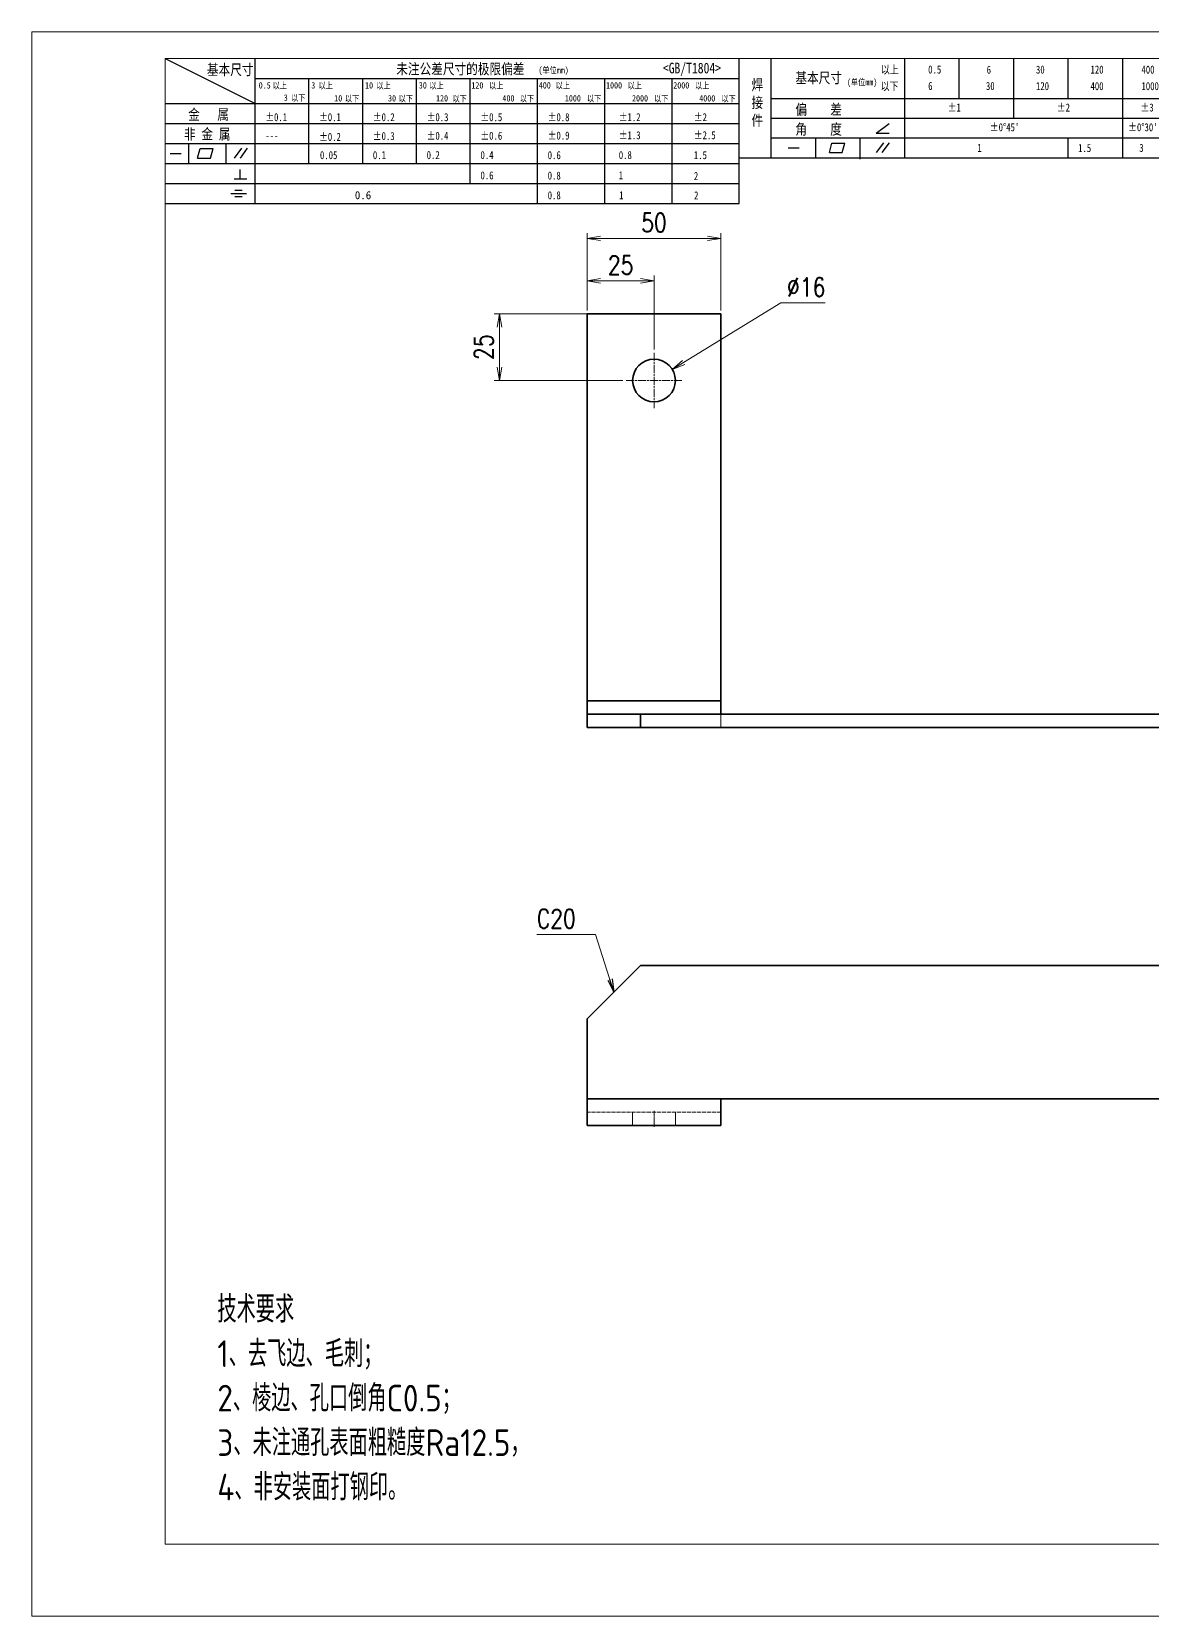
# Model space of a CAD drawing. Header units: millimetres. Extents: x 1333 to 142399, y -42879 to -5704.
# Drawn here: x 74899 to 75319, y -11024 to -10430 of the extents above; entities that cross this region are included whole.
import ezdxf

# ---------------------------------------------------------------- set-up
doc = ezdxf.new("R2010")
doc.units = ezdxf.units.MM
doc.header["$LTSCALE"] = 0.5
doc.linetypes.add('AM_ISO02W050x2', pattern=[3.75, 3, -0.75])
doc.linetypes.add('AM_ISO08W050x2', pattern=[9, 6, -0.75, 1.5, -0.75])
doc.layers.add('DIM', color=3, linetype='Continuous')
doc.layers.add('图\\M+19E79\\M+195B6\\M+18E9A', color=7, linetype='Continuous')
for name, color, linetype, lineweight in [('中心线', 2, 'AM_ISO08W050x2', 18), ('图框', 7, 'Continuous', 18), ('标注线', 3, 'Continuous', 18), ('粗实线', 7, 'Continuous', 35), ('虚线', 1, 'AM_ISO02W050x2', 18)]:
    doc.layers.add(name, color=color, linetype=linetype, lineweight=lineweight)
doc.layers.add('打印', color=7, linetype='Continuous', lineweight=15, plot=False)
doc.layers.add('打印-禁用', color=7, linetype='Continuous', lineweight=15, plot=False)
doc.styles.add('DIM', font='romans.shx', dxfattribs={"width": 0.8, "bigfont": 'bigfont.shx'})
doc.styles.add('国标', font='simfang.ttf', dxfattribs={"width": 0.8})
doc.styles.add('机械长仿宋', font='gbenor.shx', dxfattribs={"height": 1, "bigfont": 'gbcbig.shx'})
doc.dimstyles.new('XR 1-2$0', dxfattribs={"dimscale": 2, "dimtxt": 3.5, "dimasz": 2.5, "dimexe": 1, "dimexo": 0.625, "dimgap": 1.2, "dimtad": 1, "dimdsep": 46, "dimtxsty": 'DIM', "dimblk": 'OPEN', "dimcen": 0, "dimclrd": 8, "dimclre": 8, "dimclrt": 2, "dimazin": 2, "dimtfac": 0.5, "dimtmove": 0, "dimatfit": 3, "dimldrblk": 'OPEN', "dimfxl": 0, "dimtolj": 2, "dimlwd": 13, "dimlwe": 13, "dimarcsym": 0})
doc.dimstyles.new('XR 1-2$3', dxfattribs={"dimscale": 2, "dimtxt": 3.5, "dimasz": 2.5, "dimexe": 1, "dimexo": 0.625, "dimgap": 1.2, "dimtad": 1, "dimtoh": 1, "dimdsep": 46, "dimtxsty": 'DIM', "dimblk": 'OPEN', "dimcen": 0, "dimclrd": 8, "dimclre": 8, "dimclrt": 2, "dimazin": 2, "dimtfac": 0.5, "dimtofl": 0, "dimtmove": 0, "dimatfit": 3, "dimldrblk": 'OPEN', "dimfxl": 0, "dimtolj": 2, "dimlwd": 18, "dimlwe": 18, "dimarcsym": 0})
doc.dimstyles.new('XR 1-2$7', dxfattribs={"dimscale": 2, "dimtxt": 3.5, "dimasz": 2.5, "dimexe": 1, "dimexo": 0.625, "dimgap": 1.2, "dimtad": 1, "dimdsep": 46, "dimtxsty": 'DIM', "dimblk": 'OPEN', "dimcen": 0, "dimclrd": 8, "dimclre": 8, "dimclrt": 2, "dimazin": 2, "dimtfac": 0.5, "dimtmove": 0, "dimatfit": 3, "dimldrblk": 'OPEN', "dimfxl": 0, "dimtolj": 2, "dimlwd": 13, "dimlwe": 13, "dimarcsym": 0})

# ---------------------------------------------------------------- blocks, each defined once
blk = doc.blocks.new('GZDEH零件A3图框V01版')
at = {"layer": '图\\M+19E79\\M+195B6\\M+18E9A', "color": 9}
for p, q in [((2882.49, -1554.46), (2899.37, -1562.92)), ((2899.37, -1581.67), (2899.37, -1554.46)), ((2990.09, -1581.67), (2990.09, -1554.46)), ((2996.09, -1573.08), (2996.09, -1554.46)), ((3021.09, -1561.98), (3021.09, -1554.46)), ((3031.31, -1561.98), (3031.31, -1554.46)), ((3041.53, -1561.98), (3041.53, -1554.46)), ((3051.75, -1561.98), (3051.75, -1554.46)), ((3061.98, -1561.98), (3061.98, -1554.46)), ((2899.37, -1558.24), (2990.09, -1558.24)), ((2909.45, -1574.17), (2909.45, -1558.24)), ((2919.53, -1574.17), (2919.53, -1558.24)), ((2929.61, -1574.17), (2929.61, -1558.24)), ((2939.69, -1577.92), (2939.69, -1558.24)), ((2952.29, -1581.67), (2952.29, -1558.24)), ((2964.89, -1581.67), (2964.89, -1558.24)), ((2977.49, -1581.67), (2977.49, -1558.24)), ((2996.09, -1561.98), (3113.09, -1561.98)), ((3021.09, -1573.08), (3021.09, -1561.98)), ((3041.53, -1565.68), (3041.53, -1561.98)), ((3061.98, -1573.08), (3061.98, -1561.98)), ((2882.49, -1562.92), (2990.09, -1562.92)), ((2882.49, -1566.67), (2990.09, -1566.67)), ((2996.09, -1565.68), (3113.09, -1565.68)), ((3015.75, -1568.51), (3018.15, -1566.66)), ((2882.49, -1570.42), (2990.09, -1570.42)), ((2886.92, -1574.12), (2886.92, -1570.42)), ((2893.91, -1574.12), (2893.91, -1570.42)), ((2996.09, -1569.38), (3113.09, -1569.38)), ((3004.42, -1573.08), (3004.42, -1569.38)), ((3006.97, -1572.12), (3007.45, -1570.33)), ((3007.45, -1570.33), (3009.86, -1570.33)), ((3009.39, -1572.12), (3009.86, -1570.33)), ((3012.75, -1573.08), (3012.75, -1569.38)), ((3015.75, -1568.51), (3018.15, -1568.51)), ((3015.81, -1572.12), (3017.15, -1570.26)), ((3016.89, -1572.12), (3018.23, -1570.26)), ((3051.75, -1573.08), (3051.75, -1569.38)), ((2883.43, -1572.27), (2885.49, -1572.27)), ((2888.59, -1573.16), (2889.07, -1571.37)), ((2888.59, -1573.16), (2891, -1573.16)), ((2889.07, -1571.37), (2891.48, -1571.37)), ((2891, -1573.16), (2891.48, -1571.37)), ((2895.52, -1573.16), (2896.85, -1571.3)), ((2896.6, -1573.16), (2897.94, -1571.3)), ((2990.09, -1573.08), (3113.09, -1573.08)), ((2999.26, -1571.23), (3001.32, -1571.23)), ((3006.97, -1572.12), (3009.39, -1572.12)), ((3012.75, -1573.33), (3012.75, -1573.08)), ((2882.49, -1574.17), (2990.09, -1574.17)), ((2895.42, -1577.05), (2897.81, -1577.05)), ((2896.58, -1577.05), (2896.58, -1575.28)), ((2882.49, -1577.92), (2990.09, -1577.92)), ((2894.79, -1579.77), (2897.77, -1579.77)), ((2895.57, -1579.17), (2896.92, -1579.17)), ((2882.49, -1581.67), (2990.09, -1581.67)), ((2895.57, -1580.37), (2896.93, -1580.37))]:
    blk.add_line(p, q, dxfattribs=at)
at = {"layer": '图框', "linetype": 'Continuous'}
for p, q in [((2882.49, -1554.46), (2882.49, -1832.96)), ((3272.49, -1554.46), (2882.49, -1554.46)), ((2882.49, -1832.96), (3272.49, -1832.96))]:
    blk.add_line(p, q, dxfattribs=at)
at = {"layer": '打印-禁用', "linetype": 'Continuous'}
for p, q in [((2857.49, -1549.46), (2857.49, -1846.46)), ((3277.49, -1549.46), (2857.49, -1549.46)), ((2857.49, -1846.46), (3277.49, -1846.46))]:
    blk.add_line(p, q, dxfattribs=at)
at = {"layer": '图\\M+19E79\\M+195B6\\M+18E9A', "color": 9, "style": '国标', "width": 0.8}
for s, height, p in [('基本尺寸', 2, (2890.33, -1557.58)), ('未注公差尺寸的极限偏差', 2, (2925.81, -1557.44)), ('<GB/T1804>', 2, (2975.78, -1557.27)), ('以上', 1.5, (3016.64, -1557.33)), ('0.5', 1.5, (3025.49, -1557.3)), ('6', 1.5, (3036.45, -1557.34)), ('30', 1.5, (3045.69, -1557.31)), ('120', 1.5, (3055.91, -1557.31)), ('400', 1.5, (3065.46, -1557.31)), ('30', 1.2, (2930.04, -1560.11)), ('基本尺寸', 2, (3000.6, -1559.1)), ('以下', 1.5, (3016.58, -1560.43)), ('6', 1.5, (3025.49, -1560.38)), ('30', 1.5, (3036.31, -1560.39)), ('120', 1.5, (3045.69, -1560.41)), ('400', 1.5, (3055.91, -1560.41)), ('1000', 1.5, (3065.46, -1560.41)), ('金   属', 2, (2886.82, -1565.98)), ('±0.1', 1.5, (2901.27, -1566.23)), ('±0.1', 1.5, (2911.35, -1566.23)), ('±0.2', 1.5, (2921.43, -1566.23)), ('±0.3', 1.5, (2931.51, -1566.23)), ('±0.5', 1.5, (2941.59, -1566.23)), ('±0.8', 1.5, (2954.19, -1566.23)), ('±1.2', 1.5, (2967.51, -1566.23)), ('±2', 1.5, (2981.58, -1566.23)), ('偏    差', 2, (3000.6, -1565.04)), ('±1', 1.5, (3029.16, -1564.42)), ('±2', 1.5, (3049.61, -1564.42)), ('±3', 1.5, (3065.3, -1564.42)), ('非 金 属', 2, (2886.02, -1569.65)), ('±0.3', 1.5, (2921.43, -1569.77)), ('±0.4', 1.5, (2931.51, -1569.71)), ('±0.6', 1.5, (2941.59, -1569.71)), ('±0.9', 1.5, (2954.19, -1569.68)), ('±1.3', 1.5, (2967.51, -1569.62)), ('±2.5', 1.5, (2981.58, -1569.61)), ('角    度', 2, (3000.6, -1568.74)), ("±0%%D45'", 1.5, (3037.06, -1568.12)), ("±0%%D30'", 1.5, (3062.98, -1568.12)), ('---', 1.5, (2901.27, -1569.65)), ('±0.2', 1.5, (2911.35, -1569.92)), ('1', 1.5, (3034.69, -1571.98)), ('1.5', 1.5, (3053.59, -1572.01)), ('3', 1.5, (3065.05, -1571.98)), ('0.1', 1.5, (2921.43, -1573.34)), ('0.2', 1.5, (2931.51, -1573.33)), ('0.4', 1.5, (2941.59, -1573.33)), ('0.6', 1.5, (2954.19, -1573.35)), ('0.8', 1.5, (2967.51, -1573.33)), ('1.5', 1.5, (2981.58, -1573.34)), ('0.6', 1.5, (2941.59, -1577.14)), ('0.8', 1.5, (2954.19, -1577.17)), ('1', 1.5, (2967.51, -1577.12)), ('2', 1.5, (2981.58, -1577.26)), ('0.8', 1.5, (2954.19, -1580.87)), ('1', 1.5, (2967.59, -1580.86)), ('2', 1.5, (2981.62, -1580.89))]:
    blk.add_text(s, height=height, dxfattribs=at).set_placement(p)
at = {"layer": '图\\M+19E79\\M+195B6\\M+18E9A', "color": 9, "lineweight": 15, "style": '国标', "width": 0.8}
for s, p in [('(单位mm)', (2952.44, -1557.27)), ('0.5', (2900.03, -1560.11)), ('以上', (2902.64, -1560.16)), ('3', (2909.88, -1560.11)), ('以上', (2911.25, -1560.16)), ('10', (2919.96, -1560.11)), ('以上', (2922.09, -1560.16)), ('以上', (2932.02, -1560.16)), ('120', (2939.88, -1560.11)), ('以上', (2943.21, -1560.16)), ('400', (2952.52, -1560.11)), ('以上', (2955.68, -1560.16)), ('1000', (2965.12, -1560.11)), ('以上', (2969.16, -1560.16)), ('2000', (2977.72, -1560.11)), ('以上', (2981.8, -1560.16)), ('(单位mm)', (3010.27, -1559.51)), ('3', (2904.73, -1562.41)), ('以下', (2906.1, -1562.46)), ('10', (2914.19, -1562.54)), ('以下', (2916.18, -1562.59)), ('30', (2924.27, -1562.54)), ('以下', (2926.26, -1562.59)), ('120', (2933.26, -1562.54)), ('以下', (2936.34, -1562.59)), ('400', (2945.7, -1562.54)), ('以下', (2948.94, -1562.59)), ('1000', (2957.41, -1562.54)), ('以下', (2961.54, -1562.59)), ('2000', (2969.99, -1562.54)), ('以下', (2974.14, -1562.59)), ('4000', (2982.59, -1562.54)), ('以下', (2986.74, -1562.59))]:
    blk.add_text(s, height=1.2, dxfattribs=at).set_placement(p)
at = {"layer": '图\\M+19E79\\M+195B6\\M+18E9A', "color": 9, "lineweight": 13, "style": '国标'}
blk.add_text('0.6', height=1.5, dxfattribs=at).set_placement((2918.05, -1580.85))
at = {"layer": '图\\M+19E79\\M+195B6\\M+18E9A', "color": 9, "style": '国标'}
for s, insert, char_height, width, attachment_point in [('焊\\P接\\P件', (2992.39, -1558.41), 2, 3.1877, 1), ('0.05', (2911.51, -1573.37), 1.5, 5.1982, 7)]:
    blk.add_mtext(s, dxfattribs=dict(at, insert=insert, char_height=char_height, width=width, attachment_point=attachment_point))
blk = doc.blocks.new('DEH A3')
at = {"layer": '图框'}
blk.add_blockref('GZDEH零件A3图框V01版', (-2857.49, 1846.46), dxfattribs=at)
blk = doc.blocks.new('_Open')
at = {"color": 0, "linetype": 'ByBlock', "lineweight": -2}
for p, q in [((-1, 0.17), (0, 0)), ((-1, -0.17), (0, 0)), ((0, 0), (-1, 0))]:
    blk.add_line(p, q, dxfattribs=at)
blk = doc.blocks.new('*D223')
at = {"layer": 'Defpoints', "color": 0, "transparency": 16777216}
for p in [(75157.49, -10507.48), (75107.49, -10535.77), (75157.49, -10535.77)]:
    blk.add_point(p, dxfattribs=at)
at = {"layer": 'DIM', "color": 8, "lineweight": 13, "transparency": 16777216}
for p, q in [((75107.49, -10534.52), (75107.49, -10505.48)), ((75112.49, -10507.48), (75152.49, -10507.48)), ((75157.49, -10534.52), (75157.49, -10505.48))]:
    blk.add_line(p, q, dxfattribs=at)
at = {"layer": 'DIM', "color": 8, "lineweight": 13, "transparency": 16777216, "xscale": 5, "yscale": 5, "zscale": 5, "rotation": 180}
blk.add_blockref('_Open', (75107.49, -10507.48), dxfattribs=at)
at = {"layer": 'DIM', "color": 8, "lineweight": 13, "transparency": 16777216, "xscale": 5, "yscale": 5, "zscale": 5}
blk.add_blockref('_Open', (75157.49, -10507.48), dxfattribs=at)
at = {"layer": 'DIM', "color": 2, "transparency": 16777216, "insert": (75132.49, -10501.58), "char_height": 7, "attachment_point": 5, "style": 'DIM'}
blk.add_mtext('\\A2;50', dxfattribs=at)
blk = doc.blocks.new('*D228')
at = {"layer": 'Defpoints', "color": 0, "transparency": 16777216}
for p in [(75132.49, -10523.36), (75107.49, -10535.77), (75132.49, -10550.37)]:
    blk.add_point(p, dxfattribs=at)
at = {"layer": 'DIM', "color": 8, "lineweight": 13, "transparency": 16777216}
for p, q in [((75107.49, -10534.52), (75107.49, -10521.36)), ((75112.49, -10523.36), (75127.49, -10523.36)), ((75132.49, -10549.12), (75132.49, -10521.36))]:
    blk.add_line(p, q, dxfattribs=at)
at = {"layer": 'DIM', "color": 8, "lineweight": 13, "transparency": 16777216, "xscale": 5, "yscale": 5, "zscale": 5, "rotation": 180}
blk.add_blockref('_Open', (75107.49, -10523.36), dxfattribs=at)
at = {"layer": 'DIM', "color": 8, "lineweight": 13, "transparency": 16777216, "xscale": 5, "yscale": 5, "zscale": 5}
blk.add_blockref('_Open', (75132.49, -10523.36), dxfattribs=at)
at = {"layer": 'DIM', "color": 2, "transparency": 16777216, "insert": (75119.99, -10517.46), "char_height": 7, "attachment_point": 5, "style": 'DIM'}
blk.add_mtext('\\A2;25', dxfattribs=at)
blk = doc.blocks.new('*D229')
at = {"layer": 'Defpoints', "color": 0, "transparency": 16777216}
for p in [(75074.58, -10535.77), (75109.74, -10535.77), (75122.09, -10560.77)]:
    blk.add_point(p, dxfattribs=at)
at = {"layer": 'DIM', "color": 8, "lineweight": 13, "transparency": 16777216}
for p, q in [((75108.49, -10535.77), (75072.58, -10535.77)), ((75074.58, -10555.77), (75074.58, -10540.77)), ((75120.84, -10560.77), (75072.58, -10560.77))]:
    blk.add_line(p, q, dxfattribs=at)
at = {"layer": 'DIM', "color": 8, "lineweight": 13, "transparency": 16777216, "xscale": 5, "yscale": 5, "zscale": 5}
for p, rotation in [((75074.58, -10535.77), 90), ((75074.58, -10560.77), 270)]:
    blk.add_blockref('_Open', p, dxfattribs=dict(at, rotation=rotation))
at = {"layer": 'DIM', "color": 2, "transparency": 16777216, "insert": (75068.68, -10548.27), "char_height": 7, "attachment_point": 5, "rotation": 90, "style": 'DIM'}
blk.add_mtext('\\A2;25', dxfattribs=at)
blk = doc.blocks.new('*D230')
at = {"layer": 'Defpoints', "color": 0, "transparency": 16777216}
for p in [(75139.31, -10556.59), (75125.67, -10564.95)]:
    blk.add_point(p, dxfattribs=at)
at = {"layer": 'DIM', "color": 8, "lineweight": 18, "transparency": 16777216}
for p, q in [((75180.06, -10531.62), (75143.58, -10553.98)), ((75196.6, -10531.62), (75180.06, -10531.62))]:
    blk.add_line(p, q, dxfattribs=at)
at = {"layer": 'DIM', "color": 8, "lineweight": 18, "transparency": 16777216, "xscale": 5, "yscale": 5, "zscale": 5, "rotation": 211.4981270625615}
blk.add_blockref('_Open', (75139.31, -10556.59), dxfattribs=at)
at = {"layer": 'DIM', "color": 2, "transparency": 16777216, "insert": (75189.53, -10525.72), "char_height": 7, "attachment_point": 5, "style": 'DIM'}
blk.add_mtext('\\A2;∅16', dxfattribs=at)

msp = doc.modelspace()

# ---------------------------------------------------------------- linework, layer by layer
at = {"layer": '中心线'}
for p, q in [((75132.491, -10550.371), (75132.491, -10571.171)), ((75142.891, -10560.771), (75122.091, -10560.771))]:
    msp.add_line(p, q, dxfattribs=at)
at = {"layer": '中心线', "ltscale": 0.150012}
msp.add_line((75132.491, -10834.511), (75132.491, -10840.512), dxfattribs=at)
at = {"layer": '打印'}
msp.add_lwpolyline([(74899.252, -10430.001), (75739.252, -10430.001), (75739.252, -11024.001), (74899.252, -11024.001)], close=True, dxfattribs=at)
at = {"layer": '粗实线'}
for p, q in [((75107.491, -10680.771), (75107.491, -10535.771)), ((75157.491, -10535.771), (75107.491, -10535.771)), ((75157.491, -10680.771), (75157.491, -10535.771)), ((75157.491, -10680.771), (75107.491, -10680.771)), ((75127.491, -10685.771), (75107.491, -10685.771)), ((75427.491, -10685.771), (75127.491, -10685.771)), ((75127.491, -10690.771), (75107.491, -10690.771)), ((75427.491, -10690.771), (75127.491, -10690.771)), ((75127.491, -10780.011), (75107.491, -10800.011)), ((75427.491, -10780.011), (75127.491, -10780.011)), ((75107.491, -10830.011), (75107.491, -10800.011)), ((75107.491, -10830.011), (75157.491, -10830.011)), ((75427.491, -10830.011), (75157.491, -10830.011)), ((75107.491, -10840.011), (75157.491, -10840.011))]:
    msp.add_line(p, q, dxfattribs=at)
at = {"layer": '粗实线', "ltscale": 0.125}
for p, q in [((75107.491, -10680.771), (75107.491, -10685.771)), ((75107.491, -10690.771), (75107.491, -10685.771)), ((75127.491, -10690.771), (75127.491, -10685.771)), ((75157.491, -10685.771), (75157.491, -10680.771))]:
    msp.add_line(p, q, dxfattribs=at)
at = {"layer": '粗实线', "ltscale": 0.25}
for p, q in [((75107.491, -10830.011), (75107.491, -10840.011)), ((75157.491, -10840.011), (75157.491, -10830.011))]:
    msp.add_line(p, q, dxfattribs=at)
at = {"layer": '粗实线'}
msp.add_circle((75132.491, -10560.771), 8, dxfattribs=at)
at = {"layer": '虚线'}
for p, q in [((75107.491, -10680.771), (75157.491, -10680.771)), ((75157.491, -10830.011), (75107.491, -10830.011)), ((75157.491, -10835.011), (75107.491, -10835.011))]:
    msp.add_line(p, q, dxfattribs=at)
at = {"layer": '虚线', "ltscale": 0.125}
for p, q in [((75157.491, -10685.771), (75157.491, -10690.771)), ((75124.491, -10835.011), (75124.491, -10840.011)), ((75140.491, -10835.011), (75140.491, -10840.011))]:
    msp.add_line(p, q, dxfattribs=at)

# ---------------------------------------------------------------- block references
at = {"layer": '图框', "xscale": 2, "yscale": 2, "zscale": 2}
msp.add_blockref('DEH A3', (74899.252, -11024.001), dxfattribs=at)

# ---------------------------------------------------------------- texts
at = {"layer": 'DIM', "color": 2, "insert": (75103.198, -10766.005), "char_height": 7, "attachment_point": 9, "style": 'DIM'}
msp.add_mtext('C20', dxfattribs=at)
at = {"layer": '标注线', "color": 2, "insert": (74968.833, -10980.628), "char_height": 10, "width": 114.82461, "attachment_point": 7, "style": '机械长仿宋'}
msp.add_mtext('\\A2;技术要求\\P1、去飞边、毛刺；\\P2、棱边、孔口倒角C0.5；\\P3、未注通孔表面粗糙度Ra12.5，\\P4、非安装面打钢印。', dxfattribs=at)

# ---------------------------------------------------------------- dimensions: what is measured, and where the dimension line sits
at = {"layer": 'DIM', "color": 7}
for base, p2, picture, middle in [((75157.491, -10507.477), (75157.491, -10535.771), '*D223', (75132.491, -10501.577)), ((75132.491, -10523.356), (75132.491, -10550.371), '*D228', (75119.991, -10517.456))]:
    dim = msp.add_linear_dim(base=base, p1=(75107.491, -10535.771), p2=p2, dimstyle='XR 1-2$0', dxfattribs=at)
    dim.commit()
    dim.dimension.update_dxf_attribs({"geometry": picture, "text_midpoint": middle})
dim = msp.add_diameter_dim_2p(p1=(75125.67, -10564.95), p2=(75139.313, -10556.591), dimstyle='XR 1-2$3', dxfattribs=at)
dim.commit()
dim.dimension.update_dxf_attribs({"geometry": '*D230', "text_midpoint": (75189.531, -10531.62), "dimtype": 163})
dim = msp.add_linear_dim(base=(75074.581, -10535.771), p1=(75122.091, -10560.771), p2=(75109.742, -10535.771), angle=90, dimstyle='XR 1-2$0', dxfattribs=at)
dim.commit()
dim.dimension.update_dxf_attribs({"geometry": '*D229', "text_midpoint": (75068.681, -10548.271)})

# ---------------------------------------------------------------- leaders
at = {"layer": 'DIM', "color": 7, "annotation_type": 0, "has_hookline": 1, "hookline_direction": 1, "text_width": 14.667}
msp.add_leader([(75117.491, -10790.011), (75110.598, -10768.405), (75105.598, -10768.405)], dimstyle='XR 1-2$7', override={"dimgap": 1.2, "dimtad": 1}, dxfattribs=at)

doc.saveas('drawing.dxf')
